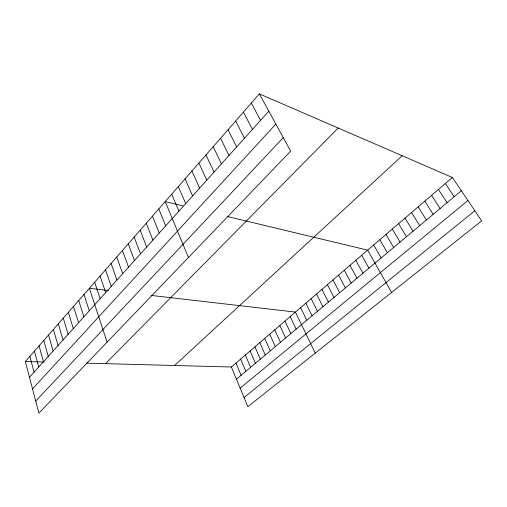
<?xml version="1.0" encoding="UTF-8"?>
<svg xmlns="http://www.w3.org/2000/svg" width="507" height="507" viewBox="0 0 507 507"><rect width="100%" height="100%" fill="white"/><g stroke="black" fill="none" stroke-linecap="round" stroke-linejoin="round"><path stroke-width="0.76" d="M259.362 93.896L290.657 151.149L38.893 413.104L25.35 361.516L259.362 93.896L452.396 177.488L481.65 220.868L247.847 406.709L231.382 367.011L86.063 363.132M29.482 377.265L268.818 111.198M32.537 388.882L275.852 124.069M35.731 401.069L283.28 137.644M105.532 363.652L338.194 128.037M174.566 365.496L402.197 155.75M231.382 367.011L452.396 177.488M236.439 379.204L461.332 190.74M240.153 388.159L467.923 200.512M244.032 397.507L474.831 210.754M25.35 361.516L44.128 362.017M108.555 290.498L89.384 288.287L107.072 342.162M151.073 295.41L295.442 312.084L315.24 353.145M182.907 205.855L165.181 201.602L188.465 257.474M227.675 216.584L367.67 250.147L391.588 292.457M445.361 183.521L454.158 196.754M438.422 189.472L447.079 202.686M431.571 195.353L440.095 208.542M424.809 201.152L433.2 214.315M418.129 206.875L426.393 220.019M411.538 212.528L419.676 225.647M405.036 218.105L413.047 231.205M398.61 223.612L406.5 236.687M392.266 229.056L400.042 242.105M386.004 234.424L393.66 247.454M379.813 239.729L387.361 252.733M373.703 244.97L381.137 257.949M361.706 255.255L368.919 268.184M355.819 260.306L362.923 273.203M350.001 265.3L357.004 278.172M344.247 270.231L351.155 283.071M251.314 103.105L260.554 120.387M338.568 275.098L345.375 287.919M332.953 279.915L339.658 292.704M243.411 112.136L252.442 129.405M327.408 284.674L334.018 297.432M321.926 289.377L328.441 302.109M235.654 121.008L244.482 138.259M316.507 294.022L322.927 306.729M228.036 129.722L236.661 146.948M311.146 298.617L317.477 311.292M305.854 303.154L312.097 315.804M220.558 138.278L228.987 155.484M300.619 307.641L306.773 320.266M213.206 146.681L221.451 163.862M290.169 316.602L296.151 329.163M284.959 321.07L290.86 333.6M205.981 154.939L214.043 172.095M279.807 325.488L285.625 337.985M198.89 163.058L206.774 180.175M274.718 329.854L280.453 342.32M269.686 334.17L275.339 346.611M191.912 171.03L199.625 188.122M264.705 338.435L270.282 350.844M259.787 342.656L265.281 355.033M185.061 178.87L192.603 195.93M254.92 346.832L260.338 359.178M250.109 350.958L255.452 363.272M178.318 186.576L185.701 203.605M245.35 355.033L250.616 367.322M171.696 194.156L178.914 211.146M240.641 359.07L245.838 371.327M235.989 363.063L241.117 375.288M158.773 208.935L165.688 225.849M152.468 216.14L159.236 233.017M146.27 223.232L152.892 240.071M140.166 230.21L146.656 247.01M134.165 237.073L140.515 253.83M128.258 243.829L134.475 260.547M122.441 250.483L128.531 267.151M116.718 257.03L122.681 273.66M111.077 263.475L116.927 280.06M105.532 269.819L111.255 286.36M100.063 276.068L105.671 292.564M94.682 282.222L100.177 298.674M84.004 294.44L89.276 310.791M78.705 300.499L83.87 316.799M73.49 306.462L78.547 322.718M68.35 312.337L73.306 328.549M63.286 318.13L68.141 334.284M58.299 323.834L63.058 339.937M53.387 329.455L58.045 345.508M48.545 334.994L53.115 350.996M43.767 340.451L48.247 356.402M39.064 345.831L43.456 361.732M34.432 351.136L38.728 366.986M29.856 356.358L34.077 372.157"/></g></svg>
